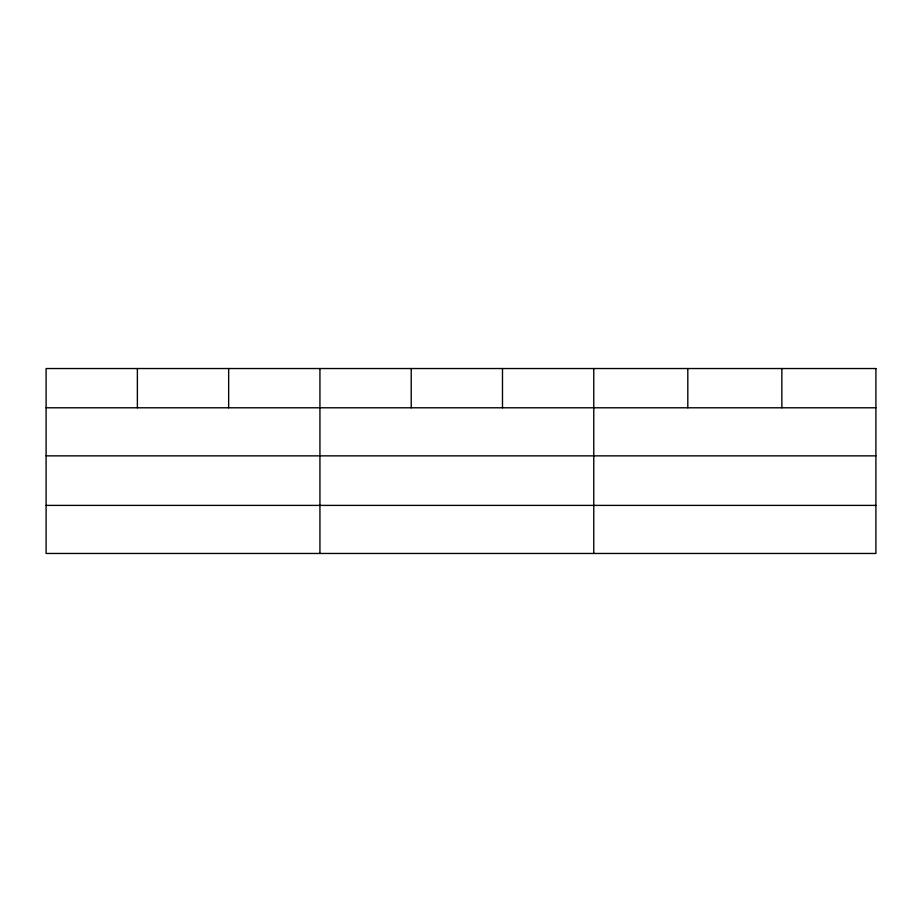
<?xml version="1.0" encoding="UTF-8"?>
<svg xmlns="http://www.w3.org/2000/svg" width="922" height="922" viewBox="0 0 922 922"><rect width="100%" height="100%" fill="white"/><g stroke="black" fill="none" stroke-linecap="round" stroke-linejoin="round"><path stroke-width="1.38" d="M46.1 407.789L875.9 407.789M46.1 455.86L875.9 455.86M46.1 505.394L875.9 505.394M781.856 368.535L781.856 407.789M687.812 368.535L687.812 407.789M593.768 368.535L593.768 553.465M502.49 368.535L502.49 407.789M411.212 368.535L411.212 407.789M319.934 368.535L319.934 553.465M228.656 368.535L228.656 407.789M137.378 368.535L137.378 407.789M875.9 368.535L46.1 368.535L46.1 553.465L875.9 553.465L875.9 368.535"/></g></svg>
